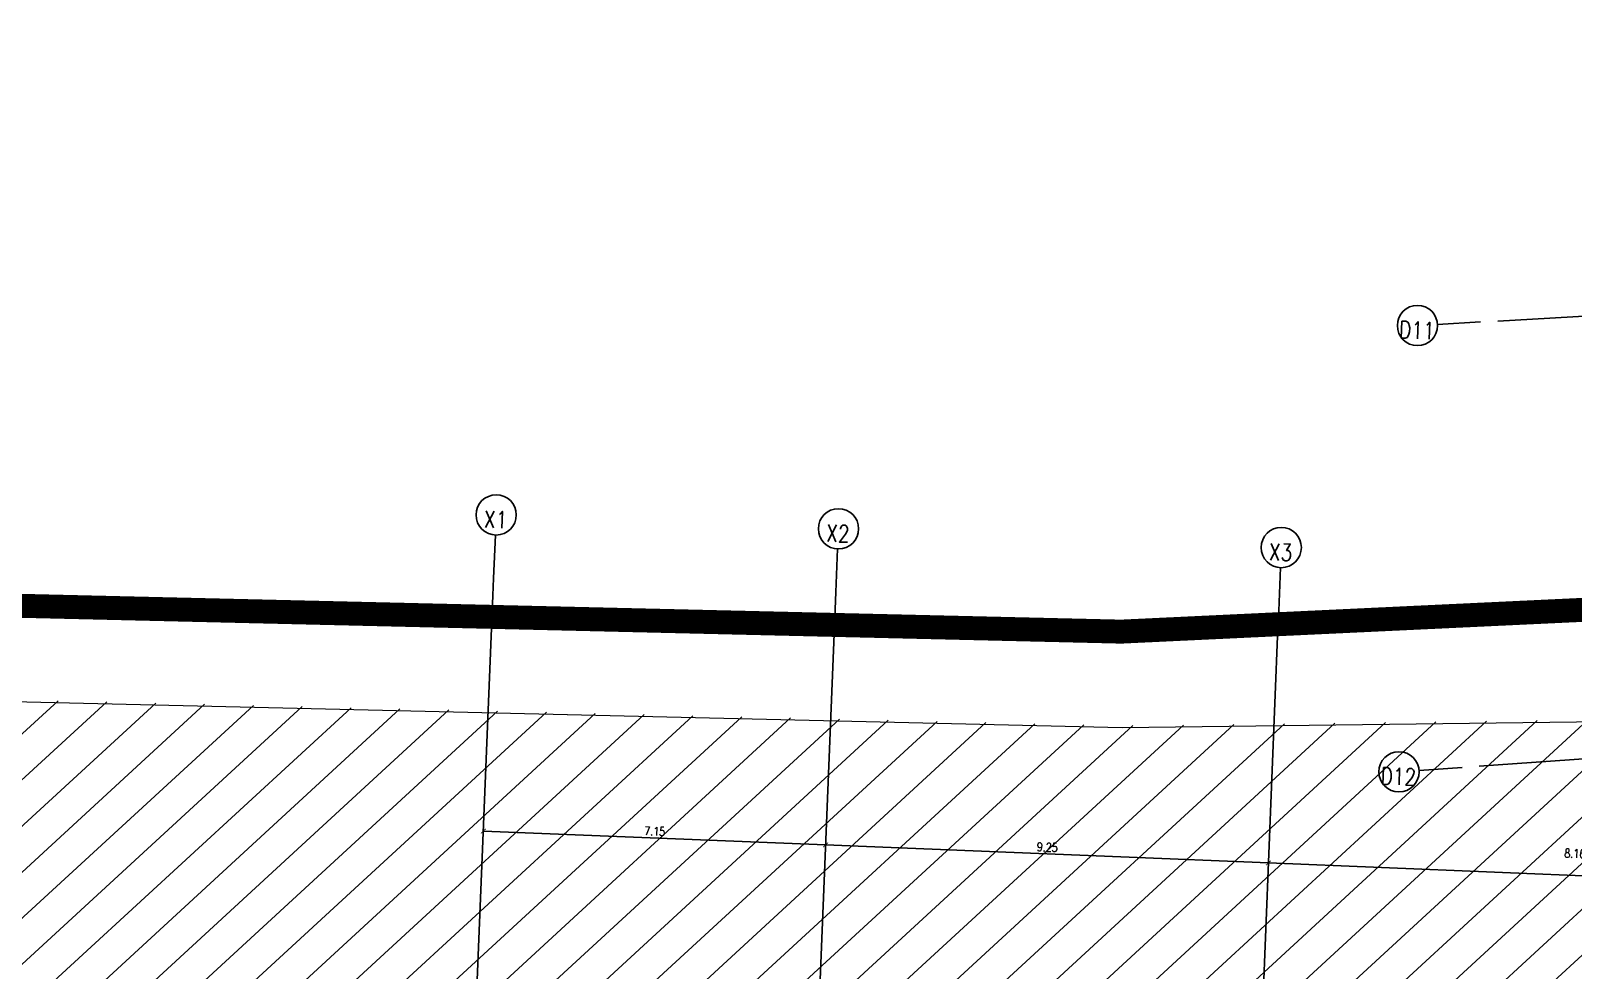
# Model space of a CAD drawing. Extents: x -678889171 to 586587, y -792238163 to 335485.
# Drawn here: x -678839670 to -678807478, y -792095847 to -792076252 of the extents above; entities that cross this region are included whole.
import ezdxf
from ezdxf.enums import TextEntityAlignment as Align

# ---------------------------------------------------------------- set-up
doc = ezdxf.new("R2010")
doc.units = 0
doc.header["$MEASUREMENT"] = 0
doc.layers.get('0').update_dxf_attribs({"color": 8})
for name, color, linetype in [('A-FLOR-PATT', 252, 'Continuous'), ('A-SITE-PATT', 252, 'Continuous'), ('A-WALL', 252, 'Continuous'), ('XR-Axis$0$A-GRID-LINE-OUT', 252, 'Continuous')]:
    doc.layers.add(name, color=color, linetype=linetype)
doc.layers.add('BASEMENT3 LAYOUT$0$A-TABL-TEXT', color=252, linetype='Continuous', lineweight=30)
doc.layers.add('BASEMENT3 LAYOUT$0$HATCH6', color=252, linetype='Continuous', lineweight=15)
doc.styles.add('Ground floor Towers$0$$Bas01-Rname$0$EN-SC', font='swissc.ttf')
doc.styles.add('Ground floor Towers$0$$Bas01-Rname$0$EN-SCL', font='swisscl.ttf')
doc.styles.add('Ground floor Towers$0$04-Ground Floor$0$V2-lower ground$0$LEVEL  FOR LICENSE LOWER GR$0$$LG- LEVEL$0$AR-SR', font='sarb.shx')
doc.styles.add('XR-Axis$0$MEDAD-E-TEXT', font='romans.shx', dxfattribs={"width": 0.8, "height": 1.8})
doc.styles.add('XR-Axis$0$MOD-E-TEXT', font='romans.shx', dxfattribs={"width": 0.8, "height": 1.8})

# ---------------------------------------------------------------- blocks, each defined once
blk = doc.blocks.new('A$C61C61320')
at = {"layer": 'BASEMENT3 LAYOUT$0$HATCH6'}
h = blk.add_hatch(dxfattribs=at)
h.set_pattern_fill('JIS_WOOD', color=256, scale=1000, style=0)
h.set_pattern_definition([(45, (-845711.5632553247, -470537.5133829243), (-499.9999991609842, 499.9999991609843), [])])
h.paths.add_polyline_path([(-57054.4839232408, -202715.6827627594), (-61988.72938809986, -237934.2497828866), (-80426.45722685638, -233625.2072105513), (-117920.8563015934, -232159.4412755717), (-127624.8318891085, -221284.5855308848), (-127624.8318891085, -154987.425217584), (-104462.5924733605, -154589.848100547), (-93882.62928564264, -154028.8445178776), (-93529.7361727003, -176713.0896850609), (-93352.28011348587, -178273.3977080029), (-93352.28011348587, -194674.8746110406), (-91405.28890382661, -196764.3988851835), (-82930.71560722869, -197602.72102616), (-65142.08317814791, -199622.3395659931), (-55832.26724016038, -200866.3395951205)])
at = {"layer": 'BASEMENT3 LAYOUT$0$A-TABL-TEXT', "const_width": 500}
blk.add_lwpolyline([(-88972.05171104963, 22775.97554144054), (13087.40149203665, 22211.71815820993), (12977.94017466274, -133203.5437077869), (15397.77637988678, -244279.008176838), (7656.957292334409, -250604.5168011433), (-62676.49176812707, -239864.7054035134), (-80695.52998699364, -235653.5139011407), (-118847.6494075342, -234162.0357504327), (-129624.8318891085, -222084.4801378573), (-129624.8318891085, -153058.7582305309), (-104567.4960696057, -152628.6520064768), (-88972.05156734609, -151257.049707202)], close=True, dxfattribs=at)
at = {"layer": 'BASEMENT3 LAYOUT$0$HATCH6'}
for points in [[(-56182.62965816143, -202983.40351943), (-61193.42310835095, -237994.1969192784), (-80426.45722685638, -233662.5050700729), (-117920.8563015934, -232196.7391350933), (-127624.8318891085, -221321.8833904064), (-127624.8318891085, -155024.7230771056), (-104462.5924733605, -154627.1459600686), (-93882.62928564264, -154066.1423773992), (-93361.99845258333, -178187.9478082885), (-93352.28011348587, -179178.229467513), (-93494.76352696051, -194320.7128558172), (-91405.28890382661, -196764.3988851835), (-82961.84863941744, -197787.7979447818), (-65211.28236189531, -199613.7986915881), (-55832.26724016038, -200866.3395951205)], [(-56182.62965816143, -202984.025088968), (-61193.42310835095, -237994.8184888165), (-80426.45722685638, -233663.1266396109), (-117920.8563015934, -232197.3607046313), (-127624.8318891085, -221322.5049599444), (-127624.8318891085, -155025.3446466436), (-104462.5924733605, -154627.7675296066), (-93882.62928564264, -154066.7639469372), (-93361.99845258333, -178188.5693778265), (-93352.28011348587, -179178.851037051), (-93494.76352696051, -194321.3344253552), (-91405.28890382661, -196765.0204547216), (-82961.84863941744, -197788.4195143199), (-65211.28236189531, -199614.4202611261), (-55832.26724016038, -200866.9611646585)]]:
    blk.add_lwpolyline(points, close=True, dxfattribs=at)
blk = doc.blocks.new('2')
at = {"layer": 'BASEMENT3 LAYOUT$0$A-TABL-TEXT', "const_width": 500}
blk.add_lwpolyline([(28948.80459054373, 254973.3362460719), (131008.25779363, 254409.0788628413), (130898.7964762561, 98993.81699684449), (133318.6326814801, -12081.64747220662), (125577.8135939278, -18407.15609651199), (55244.36453346629, -7667.34469888208), (37225.32631459972, -3456.153196509345), (-926.7931059408002, -1964.675045801327), (-11703.97558751516, 10112.88056677405), (-11703.97558751516, 79138.60247410042), (13353.36023198767, 79568.70869815454), (28948.80473424727, 80940.3109974293)], close=True, dxfattribs=at)
blk = doc.blocks.new('XR-Axis$0$_ArchTick')
at = {"const_width": 0.15}
blk.add_lwpolyline([(-0.5, -0.5), (0.5, 0.5)], dxfattribs=at)
blk = doc.blocks.new('*U202')
blk.add_circle((0, 0), 4.2)
at = {"layer": 'XR-Axis$0$A-GRID-LINE-OUT'}
blk.add_line((-7.715274834628325e-16, -13.2), (-7.715274834628325e-16, -4.2), dxfattribs=at)
at = {"style": 'XR-Axis$0$MEDAD-E-TEXT', "width": 0.8, "flags": 4}
for height, p in [(1.799999999999999, (-0.0692522248746208, 2.544295698152595)), (3.5, (-0.0692522248746208, -0.97607523254144))]:
    blk.add_attdef('00', text='', height=height, dxfattribs=at).set_placement(p, align=Align.MIDDLE_CENTER)
blk = doc.blocks.new('*U212')
blk.add_circle((0, 0), 4.2)
at = {"layer": 'XR-Axis$0$A-GRID-LINE-OUT'}
blk.add_line((13.14180994218256, 1.238075701866223), (4.181484981603543, 0.3939331778665248), dxfattribs=at)
at = {"style": 'XR-Axis$0$MEDAD-E-TEXT', "width": 0.8, "flags": 4}
for height, p in [(1.799999999999999, (-0.0692522248746208, 2.544295698152595)), (3.5, (-0.0692522248746208, -0.97607523254144))]:
    blk.add_attdef('00', text='', height=height, dxfattribs=at).set_placement(p, align=Align.MIDDLE_CENTER)
blk = doc.blocks.new('*U213')
blk.add_circle((0, 0), 4.2)
at = {"layer": 'XR-Axis$0$A-GRID-LINE-OUT'}
blk.add_line((13.12123837806133, 1.43982756817977), (4.174939483928605, 0.4581269535117444), dxfattribs=at)
at = {"style": 'XR-Axis$0$MEDAD-E-TEXT', "width": 0.8, "flags": 4}
for height, p in [(1.799999999999999, (-0.0692522248746208, 2.544295698152595)), (3.5, (-0.0692522248746208, -0.97607523254144))]:
    blk.add_attdef('00', text='', height=height, dxfattribs=at).set_placement(p, align=Align.MIDDLE_CENTER)
blk = doc.blocks.new('GR')
at = {"layer": 'A-FLOR-PATT'}
for p, q in [((-9155, 101525), (38185, 106100)), ((-9165, 92230), (39070, 97590)), ((-29880.00000000017, 95315.00000000073), (-29880.00000000017, 94955.00000000077)), ((-22730.00000000017, 95315.00000000073), (-22730.00000000017, 94955.00000000077)), ((-13480.00000000017, 95300.00000000073), (-13480.00000000017, 94940.00000000077)), ((-29880, 10465.91910437518), (-29880, 94955)), ((-22730, 33490), (-22730, 94955)), ((-13480, 45010), (-13480, 94940)), ((-22730, 90034.56872661212), (-29880, 90034.56872661212)), ((-13480, 90035.3474842654), (-22730, 90035.3474842654)), ((-5320, 90035.0051271506), (-13480, 90035.0051271506))]:
    blk.add_line(p, q, dxfattribs=at)
ref = blk.add_blockref('*U212', (-10827.20086403345, 101363.3081006179), dxfattribs=dict(at, xscale=100, yscale=100, zscale=100, rotation=0.1411027618250508))
ref.add_attrib('00', 'D11', dxfattribs={"layer": '0', "height": 352.9999999999999, "rotation": 0.1411027618251739, "style": 'XR-Axis$0$MEDAD-E-TEXT', "width": 0.7999999999999999}).set_placement((-10833.88568695672, 101265.683818573), align=Align.MIDDLE_CENTER)
ref = blk.add_blockref('*U202', (-29880, 96635), dxfattribs=dict(at, xscale=100, yscale=100, zscale=100))
ref.add_attrib('00', 'X1', dxfattribs={"layer": '0', "height": 353, "style": 'XR-Axis$0$MEDAD-E-TEXT', "width": 0.7999999999999999}).set_placement((-29886.92522248745, 96537.39247674588), align=Align.MIDDLE_CENTER)
ref = blk.add_blockref('*U202', (-22730, 96635), dxfattribs=dict(at, xscale=100, yscale=100, zscale=100))
ref.add_attrib('00', 'X2', dxfattribs={"layer": '0', "height": 353, "style": 'XR-Axis$0$MEDAD-E-TEXT', "width": 0.7999999999999999}).set_placement((-22736.92522248745, 96537.39247674588), align=Align.MIDDLE_CENTER)
ref = blk.add_blockref('*U202', (-13480, 96620), dxfattribs=dict(at, xscale=100, yscale=100, zscale=100))
ref.add_attrib('00', 'X3', dxfattribs={"layer": '0', "height": 353, "style": 'XR-Axis$0$MEDAD-E-TEXT', "width": 0.7999999999999999}).set_placement((-13486.92522248745, 96522.39247674588), align=Align.MIDDLE_CENTER)
ref = blk.add_blockref('*U213', (-10834.53894942545, 92044.59895850962), dxfattribs=dict(at, xscale=100, yscale=100, zscale=100, rotation=0.07452230312234577))
ref.add_attrib('00', 'D12', dxfattribs={"layer": '0', "height": 352.9999999999999, "rotation": 0.07452230312243566, "style": 'XR-Axis$0$MEDAD-E-TEXT', "width": 0.7999999999999999}).set_placement((-10841.33721193313, 91946.9825104633), align=Align.MIDDLE_CENTER)
at = {"layer": 'A-FLOR-PATT', "xscale": 100, "yscale": 100, "zscale": 100, "rotation": 180}
for p in [(-29880, 90034.56872661212), (-22730, 90035.3474842654), (-13480, 90035.0051271506)]:
    blk.add_blockref('XR-Axis$0$_ArchTick', p, dxfattribs=at)
at = {"layer": 'A-FLOR-PATT', "xscale": 100, "yscale": 100, "zscale": 100}
for p in [(-22730, 90034.56872661212), (-13480, 90035.3474842654)]:
    blk.add_blockref('XR-Axis$0$_ArchTick', p, dxfattribs=at)
at = {"layer": 'A-FLOR-PATT', "char_height": 180, "attachment_point": 5, "style": 'XR-Axis$0$MOD-E-TEXT'}
for s, insert in [('\\A1;8.16', (-7099.257385962468, 90491.0667261021)), ('\\A1;7.15', (-26305, 90174.56872661212)), ('\\A1;9.25', (-18105, 90175.3474842654))]:
    blk.add_mtext(s, dxfattribs=dict(at, insert=insert))
at = {"layer": 'A-FLOR-PATT', "style": 'Ground floor Towers$0$04-Ground Floor$0$V2-lower ground$0$LEVEL  FOR LICENSE LOWER GR$0$$LG- LEVEL$0$AR-SR', "flags": 12}
for tag, p in [('L', (30296.07288644527, 72859.53473235783)), ('P', (30237.50458115668, 72203.99769414036))]:
    blk.add_attdef(tag, text='', height=500, dxfattribs=at).set_placement(p, align=Align.RIGHT)
at = {"layer": 'A-FLOR-PATT'}
for tag, p, height, style in [('N', (85492.25876324323, 56633.4995742733), 250, 'Ground floor Towers$0$$Bas01-Rname$0$EN-SC'), ('N', (89389.48149106537, 56633.4995742733), 250, 'Ground floor Towers$0$$Bas01-Rname$0$EN-SC'), ('N', (94597.61363499537, 56633.4995742733), 250, 'Ground floor Towers$0$$Bas01-Rname$0$EN-SC'), ('AN', (85922.66280553787, 56313.08159666645), 200, 'Ground floor Towers$0$$Bas01-Rname$0$EN-SCL'), ('AN', (89819.88553336001, 56313.08159666645), 200, 'Ground floor Towers$0$$Bas01-Rname$0$EN-SCL'), ('AN', (95028.01767729002, 56313.08159666645), 200, 'Ground floor Towers$0$$Bas01-Rname$0$EN-SCL'), ('SN', (85299.47460008037, 56025.08594095582), 200, 'Ground floor Towers$0$$Bas01-Rname$0$EN-SCL'), ('F', (85927.04975899268, 56008.67972904726), 200, 'Ground floor Towers$0$$Bas01-Rname$0$EN-SCL'), ('SN', (89196.69732790251, 56025.08594095582), 200, 'Ground floor Towers$0$$Bas01-Rname$0$EN-SCL'), ('F', (89824.27248681482, 56008.67972904726), 200, 'Ground floor Towers$0$$Bas01-Rname$0$EN-SCL'), ('SN', (94404.82947183252, 56025.08594095582), 200, 'Ground floor Towers$0$$Bas01-Rname$0$EN-SCL'), ('F', (95032.40463074483, 56008.67972904726), 200, 'Ground floor Towers$0$$Bas01-Rname$0$EN-SCL')]:
    blk.add_attdef(tag, p, '', height=height, dxfattribs=dict(at, style=style))
at = {"layer": 'A-FLOR-PATT', "style": 'Ground floor Towers$0$$Bas01-Rname$0$EN-SCL', "width": 0.8}
for p in [(85305.16036184286, 56295.1433535593), (89202.383089665, 56295.1433535593), (94410.51523359501, 56295.1433535593)]:
    blk.add_attdef('FN', p, '', height=250, dxfattribs=at)

msp = doc.modelspace()

# ---------------------------------------------------------------- block references
at = {"layer": 'A-SITE-PATT', "rotation": 357.6731745000001}
for name, p in [('2', (-678833487.1858103, -792167746.3685482, -212772)), ('A$C61C61320', (-678706236.4347705, -791940527.995869, -212772))]:
    msp.add_blockref(name, p, dxfattribs=at)

# ---------------------------------------------------------------- next in the draw order: block references
at = {"layer": 'A-WALL', "rotation": 357.6731745000001}
msp.add_blockref('GR', (-678804025.0995113, -792184118.4910543, -212772), dxfattribs=at)

doc.saveas('drawing.dxf')
